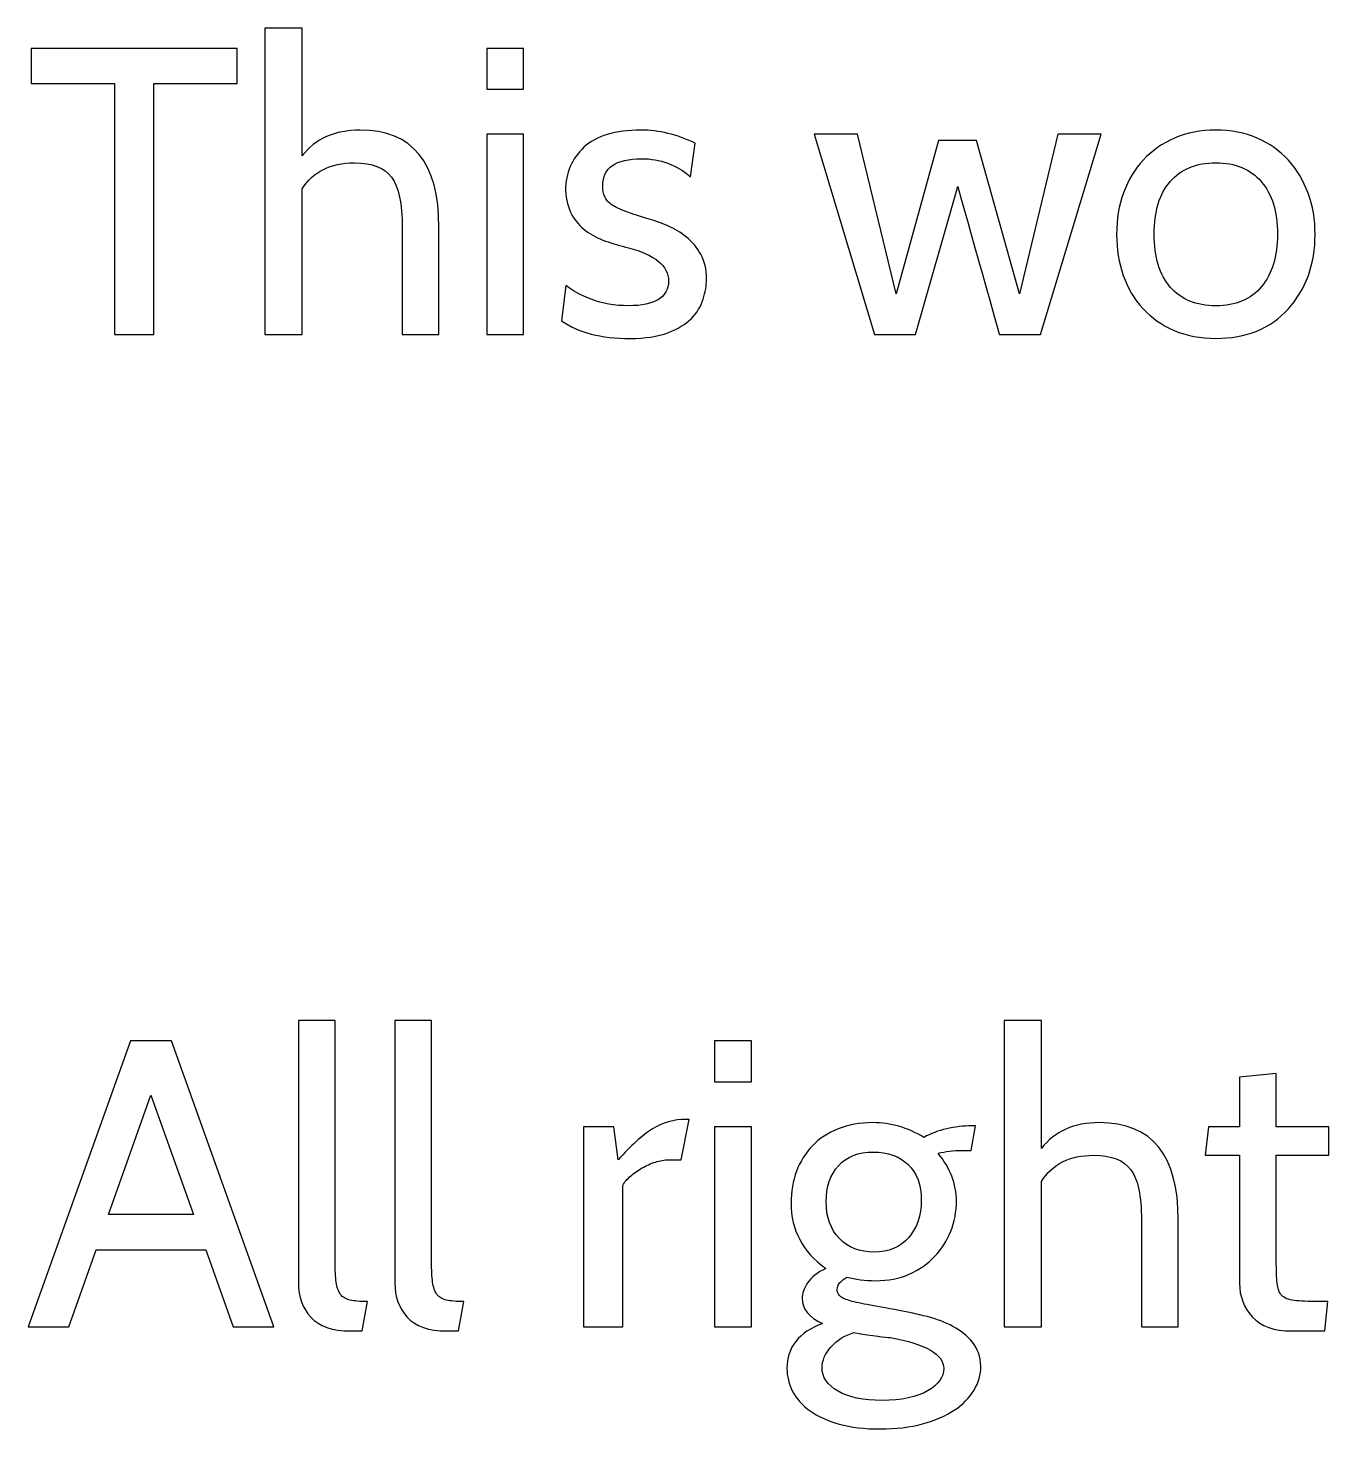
# Model space of a CAD drawing. Header units: centimetres. Extents: x -24 to 24.1, y -20.7 to 0.5.
# Drawn here: x 6.301 to 8.998, y -3.821 to -0.917 of the extents above; entities that cross this region are included whole.
import ezdxf

# ---------------------------------------------------------------- set-up
doc = ezdxf.new("R2010")
doc.units = ezdxf.units.CM
doc.header["$MEASUREMENT"] = 0
doc.layers.add('Layer 1', color=7, linetype='Continuous')

msp = doc.modelspace()

# ---------------------------------------------------------------- linework, layer by layer
at = {"layer": 'Layer 1', "color": 250}
for points, knots in [([(7.15286, -1.55234), (7.15286, -1.55234), (7.07666, -1.55234), (7.07666, -1.55234), (7.07666, -1.55234), (7.07666, -1.55234), (7.07666, -1.33051), (7.07666, -1.33051), (7.07666, -1.33051), (7.07666, -1.28141), (7.06932, -1.24683), (7.05465, -1.2268), (7.05465, -1.2268), (7.03997, -1.20676), (7.01429, -1.19674), (6.9776, -1.19674), (6.9776, -1.19674), (6.92793, -1.19674), (6.89181, -1.2148), (6.86923, -1.25093), (6.86923, -1.25093), (6.86923, -1.25093), (6.86923, -1.55234), (6.86923, -1.55234), (6.86923, -1.55234), (6.86923, -1.55234), (6.79218, -1.55234), (6.79218, -1.55234), (6.79218, -1.55234), (6.79218, -1.55234), (6.79218, -0.91734), (6.79218, -0.91734), (6.79218, -0.91734), (6.79218, -0.91734), (6.86923, -0.91734), (6.86923, -0.91734), (6.86923, -0.91734), (6.86923, -0.91734), (6.86923, -1.18235), (6.86923, -1.18235), (6.86923, -1.18235), (6.89689, -1.14679), (6.93696, -1.129), (6.98945, -1.129), (6.98945, -1.129), (7.09839, -1.129), (7.15286, -1.19617), (7.15286, -1.33051), (7.15286, -1.33051), (7.15286, -1.33051), (7.15286, -1.55234), (7.15286, -1.55234)], [0, 0, 0, 0, 0.0714286, 0.0714286, 0.0714286, 0.0714286, 0.1428571, 0.1428571, 0.1428571, 0.1428572, 0.2142857, 0.2142857, 0.2142857, 0.2142857, 0.2857143, 0.2857143, 0.2857143, 0.2857143, 0.3571429, 0.3571429, 0.3571429, 0.3571429, 0.4285714, 0.4285714, 0.4285714, 0.4285714, 0.5, 0.5, 0.5, 0.5, 0.5714286, 0.5714286, 0.5714286, 0.5714286, 0.6428571, 0.6428571, 0.6428571, 0.6428572, 0.7142857, 0.7142857, 0.7142857, 0.7142857, 0.7857143, 0.7857143, 0.7857143, 0.7857143, 0.8571429, 0.8571429, 0.8571429, 0.8571429, 1, 1, 1, 1]), ([(6.7346, -1.03248), (6.7346, -1.03248), (6.56188, -1.03248), (6.56188, -1.03248), (6.56188, -1.03248), (6.56188, -1.03248), (6.56188, -1.55234), (6.56188, -1.55234), (6.56188, -1.55234), (6.56188, -1.55234), (6.4806, -1.55234), (6.4806, -1.55234), (6.4806, -1.55234), (6.4806, -1.55234), (6.4806, -1.03248), (6.4806, -1.03248), (6.4806, -1.03248), (6.4806, -1.03248), (6.30788, -1.03248), (6.30788, -1.03248), (6.30788, -1.03248), (6.30788, -1.03248), (6.30788, -0.95967), (6.30788, -0.95967), (6.30788, -0.95967), (6.30788, -0.95967), (6.7346, -0.95967), (6.7346, -0.95967), (6.7346, -0.95967), (6.7346, -0.95967), (6.7346, -1.03248), (6.7346, -1.03248)], [0, 0, 0, 0, 0.1111111, 0.1111111, 0.1111111, 0.1111111, 0.2222222, 0.2222222, 0.2222222, 0.2222222, 0.3333333, 0.3333333, 0.3333333, 0.3333333, 0.4444444, 0.4444444, 0.4444444, 0.4444445, 0.5555556, 0.5555556, 0.5555556, 0.5555556, 0.6666667, 0.6666667, 0.6666667, 0.6666667, 0.7777778, 0.7777778, 0.7777778, 0.7777778, 1, 1, 1, 1]), ([(7.32813, -1.04434), (7.32813, -1.04434), (7.25193, -1.04434), (7.25193, -1.04434), (7.25193, -1.04434), (7.25193, -1.04434), (7.25193, -0.95967), (7.25193, -0.95967), (7.25193, -0.95967), (7.25193, -0.95967), (7.32813, -0.95967), (7.32813, -0.95967), (7.32813, -0.95967), (7.32813, -0.95967), (7.32813, -1.04434), (7.32813, -1.04434)], [0, 0, 0, 0, 0.2, 0.2, 0.2, 0.2, 0.4, 0.4, 0.4, 0.4, 0.6, 0.6, 0.6, 0.6, 1, 1, 1, 1]), ([(7.5491, -1.56081), (7.48871, -1.56081), (7.44129, -1.54867), (7.40686, -1.5244), (7.40686, -1.5244), (7.40686, -1.5244), (7.41618, -1.45074), (7.41618, -1.45074), (7.41618, -1.45074), (7.42747, -1.4609), (7.44482, -1.4705), (7.46825, -1.47953), (7.46825, -1.47953), (7.49167, -1.48856), (7.51749, -1.49307), (7.54572, -1.49307), (7.54572, -1.49307), (7.60103, -1.49307), (7.62869, -1.47586), (7.62869, -1.44143), (7.62869, -1.44143), (7.62869, -1.41038), (7.60103, -1.38752), (7.54572, -1.37285), (7.54572, -1.37285), (7.52878, -1.36889), (7.51284, -1.36424), (7.49788, -1.35888), (7.49788, -1.35888), (7.48292, -1.35351), (7.46952, -1.34646), (7.45766, -1.33771), (7.45766, -1.33771), (7.44581, -1.32896), (7.43607, -1.31781), (7.42845, -1.30427), (7.42845, -1.30427), (7.42083, -1.29072), (7.41646, -1.27379), (7.41533, -1.25347), (7.41533, -1.25347), (7.41533, -1.21791), (7.42803, -1.18827), (7.45343, -1.16457), (7.45343, -1.16457), (7.47883, -1.14086), (7.51806, -1.129), (7.57112, -1.129), (7.57112, -1.129), (7.60894, -1.129), (7.64647, -1.13804), (7.68372, -1.1561), (7.68372, -1.1561), (7.68372, -1.1561), (7.67441, -1.22553), (7.67441, -1.22553), (7.67441, -1.22553), (7.64506, -1.20069), (7.61119, -1.18827), (7.57281, -1.18827), (7.57281, -1.18827), (7.51919, -1.18827), (7.49238, -1.20704), (7.49238, -1.24458), (7.49238, -1.24458), (7.49238, -1.25361), (7.49379, -1.26137), (7.49661, -1.26758), (7.49661, -1.26758), (7.49943, -1.27379), (7.50451, -1.27943), (7.51185, -1.28423), (7.51185, -1.28423), (7.51919, -1.28903), (7.52907, -1.29368), (7.54148, -1.29834), (7.54148, -1.29834), (7.5539, -1.30285), (7.56971, -1.30793), (7.5889, -1.31358), (7.5889, -1.31358), (7.60075, -1.31697), (7.61359, -1.32162), (7.62742, -1.32755), (7.62742, -1.32755), (7.64125, -1.33348), (7.65409, -1.34124), (7.66594, -1.35083), (7.66594, -1.35083), (7.6778, -1.36043), (7.68768, -1.37228), (7.69558, -1.38639), (7.69558, -1.38639), (7.70348, -1.4005), (7.70743, -1.41744), (7.70743, -1.43719), (7.70743, -1.43719), (7.70743, -1.45074), (7.70517, -1.46485), (7.70066, -1.47953), (7.70066, -1.47953), (7.69614, -1.4942), (7.68796, -1.50747), (7.6761, -1.51932), (7.6761, -1.51932), (7.66425, -1.53117), (7.64802, -1.54105), (7.62742, -1.54895), (7.62742, -1.54895), (7.60682, -1.55686), (7.58071, -1.56081), (7.5491, -1.56081)], [0, 0, 0, 0, 0.0344828, 0.0344828, 0.0344828, 0.0344828, 0.0689655, 0.0689655, 0.0689655, 0.0689655, 0.1034483, 0.1034483, 0.1034483, 0.1034483, 0.137931, 0.137931, 0.137931, 0.137931, 0.1724138, 0.1724138, 0.1724138, 0.1724138, 0.2068966, 0.2068966, 0.2068966, 0.2068966, 0.2413793, 0.2413793, 0.2413793, 0.2413793, 0.2758621, 0.2758621, 0.2758621, 0.2758621, 0.3103448, 0.3103448, 0.3103448, 0.3103448, 0.3448276, 0.3448276, 0.3448276, 0.3448276, 0.3793103, 0.3793103, 0.3793103, 0.3793104, 0.4137931, 0.4137931, 0.4137931, 0.4137931, 0.4482759, 0.4482759, 0.4482759, 0.4482759, 0.4827586, 0.4827586, 0.4827586, 0.4827586, 0.5172414, 0.5172414, 0.5172414, 0.5172414, 0.5517241, 0.5517241, 0.5517241, 0.5517241, 0.5862069, 0.5862069, 0.5862069, 0.5862069, 0.6206897, 0.6206897, 0.6206897, 0.6206897, 0.6551724, 0.6551724, 0.6551724, 0.6551724, 0.6896552, 0.6896552, 0.6896552, 0.6896552, 0.7241379, 0.7241379, 0.7241379, 0.7241379, 0.7586207, 0.7586207, 0.7586207, 0.7586207, 0.7931034, 0.7931034, 0.7931034, 0.7931035, 0.8275862, 0.8275862, 0.8275862, 0.8275862, 0.862069, 0.862069, 0.862069, 0.862069, 0.8965517, 0.8965517, 0.8965517, 0.8965517, 0.9310345, 0.9310345, 0.9310345, 0.9310345, 1, 1, 1, 1]), ([(8.91308, -1.49985), (8.8764, -1.54049), (8.82644, -1.56081), (8.76322, -1.56081), (8.76322, -1.56081), (8.73105, -1.56081), (8.70226, -1.5553), (8.67686, -1.5443), (8.67686, -1.5443), (8.65146, -1.53329), (8.62987, -1.51819), (8.61209, -1.499), (8.61209, -1.499), (8.59431, -1.47981), (8.58077, -1.45695), (8.57145, -1.43042), (8.57145, -1.43042), (8.56214, -1.40389), (8.55748, -1.37539), (8.55748, -1.34491), (8.55748, -1.34491), (8.55748, -1.31386), (8.56228, -1.28522), (8.57188, -1.25897), (8.57188, -1.25897), (8.58147, -1.23272), (8.59516, -1.21), (8.61294, -1.19081), (8.61294, -1.19081), (8.63072, -1.17162), (8.65231, -1.15652), (8.67771, -1.14552), (8.67771, -1.14552), (8.70311, -1.13451), (8.73162, -1.129), (8.76322, -1.129), (8.76322, -1.129), (8.79483, -1.129), (8.82334, -1.13451), (8.84874, -1.14552), (8.84874, -1.14552), (8.87414, -1.15652), (8.89573, -1.17176), (8.91351, -1.19124), (8.91351, -1.19124), (8.93129, -1.21071), (8.94498, -1.23357), (8.95457, -1.25982), (8.95457, -1.25982), (8.96417, -1.28606), (8.96897, -1.31443), (8.96897, -1.34491), (8.96897, -1.34491), (8.96897, -1.40699), (8.95034, -1.45864), (8.91308, -1.49985)], [0, 0, 0, 0, 0.0666667, 0.0666667, 0.0666667, 0.0666667, 0.1333333, 0.1333333, 0.1333333, 0.1333333, 0.2, 0.2, 0.2, 0.2, 0.2666667, 0.2666667, 0.2666667, 0.2666667, 0.3333333, 0.3333333, 0.3333333, 0.3333333, 0.4, 0.4, 0.4, 0.4, 0.4666667, 0.4666667, 0.4666667, 0.4666667, 0.5333333, 0.5333333, 0.5333333, 0.5333333, 0.6, 0.6, 0.6, 0.6, 0.6666667, 0.6666667, 0.6666667, 0.6666667, 0.7333333, 0.7333333, 0.7333333, 0.7333333, 0.8, 0.8, 0.8, 0.8, 0.8666667, 0.8666667, 0.8666667, 0.8666667, 1, 1, 1, 1]), ([(7.32813, -1.55234), (7.32813, -1.55234), (7.25193, -1.55234), (7.25193, -1.55234), (7.25193, -1.55234), (7.25193, -1.55234), (7.25193, -1.13747), (7.25193, -1.13747), (7.25193, -1.13747), (7.25193, -1.13747), (7.32813, -1.13747), (7.32813, -1.13747), (7.32813, -1.13747), (7.32813, -1.13747), (7.32813, -1.55234), (7.32813, -1.55234)], [0, 0, 0, 0, 0.2, 0.2, 0.2, 0.2, 0.4, 0.4, 0.4, 0.4, 0.6, 0.6, 0.6, 0.6, 1, 1, 1, 1]), ([(8.52531, -1.13747), (8.52531, -1.13747), (8.40001, -1.55234), (8.40001, -1.55234), (8.40001, -1.55234), (8.40001, -1.55234), (8.31449, -1.55234), (8.31449, -1.55234), (8.31449, -1.55234), (8.31449, -1.55234), (8.22813, -1.24585), (8.22813, -1.24585), (8.22813, -1.24585), (8.22813, -1.24585), (8.14092, -1.55234), (8.14092, -1.55234), (8.14092, -1.55234), (8.14092, -1.55234), (8.05541, -1.55234), (8.05541, -1.55234), (8.05541, -1.55234), (8.05541, -1.55234), (7.93095, -1.13747), (7.93095, -1.13747), (7.93095, -1.13747), (7.93095, -1.13747), (8.0207, -1.13747), (8.0207, -1.13747), (8.0207, -1.13747), (8.0207, -1.13747), (8.10028, -1.46852), (8.10028, -1.46852), (8.10028, -1.46852), (8.10028, -1.46852), (8.18834, -1.15017), (8.18834, -1.15017), (8.18834, -1.15017), (8.18834, -1.15017), (8.26708, -1.15017), (8.26708, -1.15017), (8.26708, -1.15017), (8.26708, -1.15017), (8.35598, -1.46852), (8.35598, -1.46852), (8.35598, -1.46852), (8.35598, -1.46852), (8.43557, -1.13747), (8.43557, -1.13747), (8.43557, -1.13747), (8.43557, -1.13747), (8.52531, -1.13747), (8.52531, -1.13747)], [0, 0, 0, 0, 0.0714286, 0.0714286, 0.0714286, 0.0714286, 0.1428571, 0.1428571, 0.1428571, 0.1428572, 0.2142857, 0.2142857, 0.2142857, 0.2142857, 0.2857143, 0.2857143, 0.2857143, 0.2857143, 0.3571429, 0.3571429, 0.3571429, 0.3571429, 0.4285714, 0.4285714, 0.4285714, 0.4285714, 0.5, 0.5, 0.5, 0.5, 0.5714286, 0.5714286, 0.5714286, 0.5714286, 0.6428571, 0.6428571, 0.6428571, 0.6428572, 0.7142857, 0.7142857, 0.7142857, 0.7142857, 0.7857143, 0.7857143, 0.7857143, 0.7857143, 0.8571429, 0.8571429, 0.8571429, 0.8571429, 1, 1, 1, 1]), ([(8.8572, -1.23569), (8.83519, -1.20972), (8.80386, -1.19674), (8.76322, -1.19674), (8.76322, -1.19674), (8.72258, -1.19674), (8.69112, -1.20958), (8.66882, -1.23526), (8.66882, -1.23526), (8.64652, -1.26094), (8.63538, -1.29749), (8.63538, -1.34491), (8.63538, -1.34491), (8.63538, -1.39232), (8.64652, -1.42887), (8.66882, -1.45455), (8.66882, -1.45455), (8.69112, -1.48023), (8.72258, -1.49307), (8.76322, -1.49307), (8.76322, -1.49307), (8.80443, -1.49307), (8.83604, -1.47981), (8.85805, -1.45328), (8.85805, -1.45328), (8.88006, -1.42675), (8.89107, -1.39063), (8.89107, -1.34491), (8.89107, -1.34491), (8.89107, -1.29806), (8.87978, -1.26165), (8.8572, -1.23569)], [0, 0, 0, 0, 0.1111111, 0.1111111, 0.1111111, 0.1111111, 0.2222222, 0.2222222, 0.2222222, 0.2222222, 0.3333333, 0.3333333, 0.3333333, 0.3333333, 0.4444444, 0.4444444, 0.4444444, 0.4444445, 0.5555556, 0.5555556, 0.5555556, 0.5555556, 0.6666667, 0.6666667, 0.6666667, 0.6666667, 0.7777778, 0.7777778, 0.7777778, 0.7777778, 1, 1, 1, 1]), ([(7.00469, -3.55727), (7.00469, -3.55727), (6.99368, -3.61823), (6.99368, -3.61823), (6.99368, -3.61823), (6.99368, -3.61823), (6.96913, -3.61823), (6.96913, -3.61823), (6.96913, -3.61823), (6.93187, -3.61823), (6.90464, -3.60877), (6.88742, -3.58986), (6.88742, -3.58986), (6.87021, -3.57095), (6.8616, -3.54711), (6.8616, -3.51832), (6.8616, -3.51832), (6.8616, -3.51832), (6.8616, -2.97476), (6.8616, -2.97476), (6.8616, -2.97476), (6.8616, -2.97476), (6.9378, -2.97476), (6.9378, -2.97476), (6.9378, -2.97476), (6.9378, -2.97476), (6.9378, -3.47429), (6.9378, -3.47429), (6.9378, -3.47429), (6.9378, -3.49179), (6.93851, -3.50604), (6.93992, -3.51705), (6.93992, -3.51705), (6.94133, -3.52806), (6.94429, -3.53652), (6.94881, -3.54245), (6.94881, -3.54245), (6.95332, -3.54838), (6.95996, -3.55233), (6.9687, -3.5543), (6.9687, -3.5543), (6.97745, -3.55628), (6.98945, -3.55727), (7.00469, -3.55727)], [0, 0, 0, 0, 0.0833333, 0.0833333, 0.0833333, 0.0833333, 0.1666667, 0.1666667, 0.1666667, 0.1666667, 0.25, 0.25, 0.25, 0.25, 0.3333333, 0.3333333, 0.3333333, 0.3333333, 0.4166667, 0.4166667, 0.4166667, 0.4166667, 0.5, 0.5, 0.5, 0.5, 0.5833333, 0.5833333, 0.5833333, 0.5833333, 0.6666667, 0.6666667, 0.6666667, 0.6666667, 0.75, 0.75, 0.75, 0.75, 0.8333333, 0.8333333, 0.8333333, 0.8333333, 1, 1, 1, 1]), ([(7.2045, -3.55727), (7.2045, -3.55727), (7.19349, -3.61823), (7.19349, -3.61823), (7.19349, -3.61823), (7.19349, -3.61823), (7.16894, -3.61823), (7.16894, -3.61823), (7.16894, -3.61823), (7.13168, -3.61823), (7.10445, -3.60877), (7.08723, -3.58986), (7.08723, -3.58986), (7.07002, -3.57095), (7.06141, -3.54711), (7.06141, -3.51832), (7.06141, -3.51832), (7.06141, -3.51832), (7.06141, -2.97476), (7.06141, -2.97476), (7.06141, -2.97476), (7.06141, -2.97476), (7.13761, -2.97476), (7.13761, -2.97476), (7.13761, -2.97476), (7.13761, -2.97476), (7.13761, -3.47429), (7.13761, -3.47429), (7.13761, -3.47429), (7.13761, -3.49179), (7.13832, -3.50604), (7.13973, -3.51705), (7.13973, -3.51705), (7.14114, -3.52806), (7.1441, -3.53652), (7.14862, -3.54245), (7.14862, -3.54245), (7.15313, -3.54838), (7.15977, -3.55233), (7.16851, -3.5543), (7.16851, -3.5543), (7.17726, -3.55628), (7.18926, -3.55727), (7.2045, -3.55727)], [0, 0, 0, 0, 0.0833333, 0.0833333, 0.0833333, 0.0833333, 0.1666667, 0.1666667, 0.1666667, 0.1666667, 0.25, 0.25, 0.25, 0.25, 0.3333333, 0.3333333, 0.3333333, 0.3333333, 0.4166667, 0.4166667, 0.4166667, 0.4166667, 0.5, 0.5, 0.5, 0.5, 0.5833333, 0.5833333, 0.5833333, 0.5833333, 0.6666667, 0.6666667, 0.6666667, 0.6666667, 0.75, 0.75, 0.75, 0.75, 0.8333333, 0.8333333, 0.8333333, 0.8333333, 1, 1, 1, 1]), ([(8.68531, -3.60976), (8.68531, -3.60976), (8.60911, -3.60976), (8.60911, -3.60976), (8.60911, -3.60976), (8.60911, -3.60976), (8.60911, -3.38793), (8.60911, -3.38793), (8.60911, -3.38793), (8.60911, -3.33883), (8.60177, -3.30425), (8.5871, -3.28422), (8.5871, -3.28422), (8.57242, -3.26418), (8.54674, -3.25416), (8.51005, -3.25416), (8.51005, -3.25416), (8.46038, -3.25416), (8.42426, -3.27222), (8.40168, -3.30835), (8.40168, -3.30835), (8.40168, -3.30835), (8.40168, -3.60976), (8.40168, -3.60976), (8.40168, -3.60976), (8.40168, -3.60976), (8.32463, -3.60976), (8.32463, -3.60976), (8.32463, -3.60976), (8.32463, -3.60976), (8.32463, -2.97476), (8.32463, -2.97476), (8.32463, -2.97476), (8.32463, -2.97476), (8.40168, -2.97476), (8.40168, -2.97476), (8.40168, -2.97476), (8.40168, -2.97476), (8.40168, -3.23977), (8.40168, -3.23977), (8.40168, -3.23977), (8.42934, -3.20421), (8.46941, -3.18642), (8.5219, -3.18642), (8.5219, -3.18642), (8.63084, -3.18642), (8.68531, -3.25359), (8.68531, -3.38793), (8.68531, -3.38793), (8.68531, -3.38793), (8.68531, -3.60976), (8.68531, -3.60976)], [0, 0, 0, 0, 0.0714286, 0.0714286, 0.0714286, 0.0714286, 0.1428571, 0.1428571, 0.1428571, 0.1428572, 0.2142857, 0.2142857, 0.2142857, 0.2142857, 0.2857143, 0.2857143, 0.2857143, 0.2857143, 0.3571429, 0.3571429, 0.3571429, 0.3571429, 0.4285714, 0.4285714, 0.4285714, 0.4285714, 0.5, 0.5, 0.5, 0.5, 0.5714286, 0.5714286, 0.5714286, 0.5714286, 0.6428571, 0.6428571, 0.6428571, 0.6428572, 0.7142857, 0.7142857, 0.7142857, 0.7142857, 0.7857143, 0.7857143, 0.7857143, 0.7857143, 0.8571429, 0.8571429, 0.8571429, 0.8571429, 1, 1, 1, 1]), ([(6.8108, -3.60976), (6.8108, -3.60976), (6.72614, -3.60976), (6.72614, -3.60976), (6.72614, -3.60976), (6.72614, -3.60976), (6.66941, -3.44974), (6.66941, -3.44974), (6.66941, -3.44974), (6.66941, -3.44974), (6.4425, -3.44974), (6.4425, -3.44974), (6.4425, -3.44974), (6.4425, -3.44974), (6.38577, -3.60976), (6.38577, -3.60976), (6.38577, -3.60976), (6.38577, -3.60976), (6.30111, -3.60976), (6.30111, -3.60976), (6.30111, -3.60976), (6.30111, -3.60976), (6.51362, -3.01709), (6.51362, -3.01709), (6.51362, -3.01709), (6.51362, -3.01709), (6.59829, -3.01709), (6.59829, -3.01709), (6.59829, -3.01709), (6.59829, -3.01709), (6.8108, -3.60976), (6.8108, -3.60976)], [0, 0, 0, 0, 0.1111111, 0.1111111, 0.1111111, 0.1111111, 0.2222222, 0.2222222, 0.2222222, 0.2222222, 0.3333333, 0.3333333, 0.3333333, 0.3333333, 0.4444444, 0.4444444, 0.4444444, 0.4444445, 0.5555556, 0.5555556, 0.5555556, 0.5555556, 0.6666667, 0.6666667, 0.6666667, 0.6666667, 0.7777778, 0.7777778, 0.7777778, 0.7777778, 1, 1, 1, 1]), ([(7.80055, -3.10176), (7.80055, -3.10176), (7.72435, -3.10176), (7.72435, -3.10176), (7.72435, -3.10176), (7.72435, -3.10176), (7.72435, -3.01709), (7.72435, -3.01709), (7.72435, -3.01709), (7.72435, -3.01709), (7.80055, -3.01709), (7.80055, -3.01709), (7.80055, -3.01709), (7.80055, -3.01709), (7.80055, -3.10176), (7.80055, -3.10176)], [0, 0, 0, 0, 0.2, 0.2, 0.2, 0.2, 0.4, 0.4, 0.4, 0.4, 0.6, 0.6, 0.6, 0.6, 1, 1, 1, 1]), ([(8.99519, -3.55727), (8.99519, -3.55727), (8.98926, -3.61823), (8.98926, -3.61823), (8.98926, -3.61823), (8.98926, -3.61823), (8.92068, -3.61823), (8.92068, -3.61823), (8.92068, -3.61823), (8.884, -3.61823), (8.85676, -3.60863), (8.83898, -3.58944), (8.83898, -3.58944), (8.8212, -3.57025), (8.81231, -3.54682), (8.81231, -3.51917), (8.81231, -3.51917), (8.81231, -3.51917), (8.81231, -3.25416), (8.81231, -3.25416), (8.81231, -3.25416), (8.81231, -3.25416), (8.74119, -3.25416), (8.74119, -3.25416), (8.74119, -3.25416), (8.74119, -3.25416), (8.74796, -3.19489), (8.74796, -3.19489), (8.74796, -3.19489), (8.74796, -3.19489), (8.81231, -3.19489), (8.81231, -3.19489), (8.81231, -3.19489), (8.81231, -3.19489), (8.81231, -3.09244), (8.81231, -3.09244), (8.81231, -3.09244), (8.81231, -3.09244), (8.88851, -3.08482), (8.88851, -3.08482), (8.88851, -3.08482), (8.88851, -3.08482), (8.88851, -3.19489), (8.88851, -3.19489), (8.88851, -3.19489), (8.88851, -3.19489), (8.99773, -3.19489), (8.99773, -3.19489), (8.99773, -3.19489), (8.99773, -3.19489), (8.99773, -3.25416), (8.99773, -3.25416), (8.99773, -3.25416), (8.99773, -3.25416), (8.88851, -3.25416), (8.88851, -3.25416), (8.88851, -3.25416), (8.88851, -3.25416), (8.88851, -3.4726), (8.88851, -3.4726), (8.88851, -3.4726), (8.88851, -3.49236), (8.88908, -3.50788), (8.8902, -3.51917), (8.8902, -3.51917), (8.89133, -3.53046), (8.89458, -3.53892), (8.89994, -3.54457), (8.89994, -3.54457), (8.9053, -3.55021), (8.91391, -3.55374), (8.92576, -3.55515), (8.92576, -3.55515), (8.93762, -3.55656), (8.95427, -3.55727), (8.97572, -3.55727), (8.97572, -3.55727), (8.97572, -3.55727), (8.99519, -3.55727), (8.99519, -3.55727)], [0, 0, 0, 0, 0.047619, 0.047619, 0.047619, 0.0476191, 0.0952381, 0.0952381, 0.0952381, 0.0952381, 0.1428571, 0.1428571, 0.1428571, 0.1428572, 0.1904762, 0.1904762, 0.1904762, 0.1904762, 0.2380952, 0.2380952, 0.2380952, 0.2380952, 0.2857143, 0.2857143, 0.2857143, 0.2857143, 0.3333333, 0.3333333, 0.3333333, 0.3333333, 0.3809524, 0.3809524, 0.3809524, 0.3809524, 0.4285714, 0.4285714, 0.4285714, 0.4285714, 0.4761905, 0.4761905, 0.4761905, 0.4761905, 0.5238095, 0.5238095, 0.5238095, 0.5238095, 0.5714286, 0.5714286, 0.5714286, 0.5714286, 0.6190476, 0.6190476, 0.6190476, 0.6190476, 0.6666667, 0.6666667, 0.6666667, 0.6666667, 0.7142857, 0.7142857, 0.7142857, 0.7142857, 0.7619048, 0.7619048, 0.7619048, 0.7619048, 0.8095238, 0.8095238, 0.8095238, 0.8095238, 0.8571429, 0.8571429, 0.8571429, 0.8571429, 0.9047619, 0.9047619, 0.9047619, 0.9047619, 1, 1, 1, 1]), ([(6.64401, -3.37693), (6.64401, -3.37693), (6.55595, -3.1297), (6.55595, -3.1297), (6.55595, -3.1297), (6.55595, -3.1297), (6.4679, -3.37693), (6.4679, -3.37693), (6.4679, -3.37693), (6.4679, -3.37693), (6.64401, -3.37693), (6.64401, -3.37693)], [0, 0, 0, 0, 0.25, 0.25, 0.25, 0.25, 0.5, 0.5, 0.5, 0.5, 1, 1, 1, 1]), ([(7.67185, -3.17965), (7.67185, -3.17965), (7.65492, -3.26347), (7.65492, -3.26347), (7.65492, -3.26347), (7.65492, -3.26347), (7.62867, -3.26347), (7.62867, -3.26347), (7.62867, -3.26347), (7.62021, -3.26347), (7.61118, -3.26502), (7.60158, -3.26813), (7.60158, -3.26813), (7.59199, -3.27123), (7.58281, -3.27533), (7.57406, -3.28041), (7.57406, -3.28041), (7.56532, -3.28549), (7.55727, -3.29113), (7.54993, -3.29734), (7.54993, -3.29734), (7.5426, -3.30355), (7.53723, -3.31004), (7.53385, -3.31681), (7.53385, -3.31681), (7.53385, -3.31681), (7.53385, -3.60976), (7.53385, -3.60976), (7.53385, -3.60976), (7.53385, -3.60976), (7.45257, -3.60976), (7.45257, -3.60976), (7.45257, -3.60976), (7.45257, -3.60976), (7.45257, -3.19489), (7.45257, -3.19489), (7.45257, -3.19489), (7.45257, -3.19489), (7.51522, -3.19489), (7.51522, -3.19489), (7.51522, -3.19489), (7.51522, -3.19489), (7.52453, -3.26347), (7.52453, -3.26347), (7.52453, -3.26347), (7.5505, -3.23412), (7.57406, -3.21281), (7.59523, -3.19955), (7.59523, -3.19955), (7.6164, -3.18628), (7.63968, -3.17965), (7.66508, -3.17965), (7.66508, -3.17965), (7.66508, -3.17965), (7.67185, -3.17965), (7.67185, -3.17965)], [0, 0, 0, 0, 0.0666667, 0.0666667, 0.0666667, 0.0666667, 0.1333333, 0.1333333, 0.1333333, 0.1333333, 0.2, 0.2, 0.2, 0.2, 0.2666667, 0.2666667, 0.2666667, 0.2666667, 0.3333333, 0.3333333, 0.3333333, 0.3333333, 0.4, 0.4, 0.4, 0.4, 0.4666667, 0.4666667, 0.4666667, 0.4666667, 0.5333333, 0.5333333, 0.5333333, 0.5333333, 0.6, 0.6, 0.6, 0.6, 0.6666667, 0.6666667, 0.6666667, 0.6666667, 0.7333333, 0.7333333, 0.7333333, 0.7333333, 0.8, 0.8, 0.8, 0.8, 0.8666667, 0.8666667, 0.8666667, 0.8666667, 1, 1, 1, 1]), ([(8.06809, -3.82143), (8.03535, -3.82143), (8.00685, -3.81804), (7.98258, -3.81127), (7.98258, -3.81127), (7.95831, -3.80449), (7.93813, -3.79532), (7.92204, -3.78375), (7.92204, -3.78375), (7.90595, -3.77218), (7.89396, -3.75877), (7.88606, -3.74353), (7.88606, -3.74353), (7.87815, -3.72829), (7.8742, -3.71249), (7.8742, -3.69612), (7.8742, -3.69612), (7.8742, -3.65209), (7.89876, -3.62105), (7.94786, -3.60299), (7.94786, -3.60299), (7.91964, -3.58944), (7.90553, -3.57194), (7.90553, -3.55049), (7.90553, -3.55049), (7.90553, -3.5409), (7.90934, -3.53031), (7.91696, -3.51874), (7.91696, -3.51874), (7.92458, -3.50717), (7.93714, -3.49715), (7.95464, -3.48869), (7.95464, -3.48869), (7.90666, -3.45425), (7.88267, -3.4091), (7.88267, -3.35322), (7.88267, -3.35322), (7.88267, -3.32951), (7.88648, -3.3075), (7.8941, -3.28718), (7.8941, -3.28718), (7.90172, -3.26686), (7.91273, -3.24922), (7.92712, -3.23426), (7.92712, -3.23426), (7.94151, -3.2193), (7.95929, -3.20759), (7.98046, -3.19913), (7.98046, -3.19913), (8.00163, -3.19066), (8.02548, -3.18642), (8.052, -3.18642), (8.052, -3.18642), (8.08926, -3.18642), (8.12454, -3.19659), (8.15784, -3.21691), (8.15784, -3.21691), (8.18719, -3.2011), (8.22077, -3.1932), (8.25859, -3.1932), (8.25859, -3.1932), (8.25859, -3.1932), (8.26536, -3.1932), (8.26536, -3.1932), (8.26536, -3.1932), (8.26536, -3.1932), (8.25605, -3.244), (8.25605, -3.244), (8.25605, -3.244), (8.25605, -3.244), (8.23658, -3.244), (8.23658, -3.244), (8.23658, -3.244), (8.21908, -3.244), (8.20271, -3.24597), (8.18747, -3.24993), (8.18747, -3.24993), (8.21287, -3.28041), (8.22557, -3.31343), (8.22557, -3.34899), (8.22557, -3.34899), (8.22557, -3.371), (8.22162, -3.39188), (8.21372, -3.41164), (8.21372, -3.41164), (8.20582, -3.43139), (8.19467, -3.44889), (8.18027, -3.46413), (8.18027, -3.46413), (8.16588, -3.47937), (8.14838, -3.49151), (8.12778, -3.50054), (8.12778, -3.50054), (8.10718, -3.50957), (8.0839, -3.51409), (8.05793, -3.51409), (8.05793, -3.51409), (8.03592, -3.51409), (8.01616, -3.51155), (7.99866, -3.50647), (7.99866, -3.50647), (7.98512, -3.51437), (7.97834, -3.52284), (7.97834, -3.53187), (7.97834, -3.53187), (7.97834, -3.53695), (7.9799, -3.54132), (7.983, -3.54499), (7.983, -3.54499), (7.9861, -3.54866), (7.99231, -3.5519), (8.00163, -3.55473), (8.00163, -3.55473), (8.01094, -3.55755), (8.02392, -3.56051), (8.04057, -3.56362), (8.04057, -3.56362), (8.05723, -3.56672), (8.07938, -3.57081), (8.10704, -3.57589), (8.10704, -3.57589), (8.12566, -3.57928), (8.14486, -3.58351), (8.16461, -3.58859), (8.16461, -3.58859), (8.18437, -3.59367), (8.20229, -3.60045), (8.21837, -3.60891), (8.21837, -3.60891), (8.23446, -3.61738), (8.24787, -3.62825), (8.25859, -3.64151), (8.25859, -3.64151), (8.26932, -3.65477), (8.27524, -3.67128), (8.27637, -3.69104), (8.27637, -3.69104), (8.27637, -3.70854), (8.27157, -3.72519), (8.26198, -3.74099), (8.26198, -3.74099), (8.25238, -3.7568), (8.23869, -3.77063), (8.22091, -3.78248), (8.22091, -3.78248), (8.20313, -3.79433), (8.18126, -3.80379), (8.1553, -3.81084), (8.1553, -3.81084), (8.12933, -3.8179), (8.10026, -3.82143), (8.06809, -3.82143)], [0, 0, 0, 0, 0.025641, 0.025641, 0.025641, 0.025641, 0.0512821, 0.0512821, 0.0512821, 0.0512821, 0.0769231, 0.0769231, 0.0769231, 0.0769231, 0.1025641, 0.1025641, 0.1025641, 0.1025641, 0.1282051, 0.1282051, 0.1282051, 0.1282051, 0.1538462, 0.1538462, 0.1538462, 0.1538462, 0.1794872, 0.1794872, 0.1794872, 0.1794872, 0.2051282, 0.2051282, 0.2051282, 0.2051282, 0.2307692, 0.2307692, 0.2307692, 0.2307692, 0.2564103, 0.2564103, 0.2564103, 0.2564103, 0.2820513, 0.2820513, 0.2820513, 0.2820513, 0.3076923, 0.3076923, 0.3076923, 0.3076923, 0.3333333, 0.3333333, 0.3333333, 0.3333333, 0.3589744, 0.3589744, 0.3589744, 0.3589744, 0.3846154, 0.3846154, 0.3846154, 0.3846154, 0.4102564, 0.4102564, 0.4102564, 0.4102564, 0.4358974, 0.4358974, 0.4358974, 0.4358974, 0.4615385, 0.4615385, 0.4615385, 0.4615385, 0.4871795, 0.4871795, 0.4871795, 0.4871795, 0.5128205, 0.5128205, 0.5128205, 0.5128205, 0.5384615, 0.5384615, 0.5384615, 0.5384615, 0.5641026, 0.5641026, 0.5641026, 0.5641026, 0.5897436, 0.5897436, 0.5897436, 0.5897436, 0.6153846, 0.6153846, 0.6153846, 0.6153846, 0.6410256, 0.6410256, 0.6410256, 0.6410257, 0.6666667, 0.6666667, 0.6666667, 0.6666667, 0.6923077, 0.6923077, 0.6923077, 0.6923077, 0.7179487, 0.7179487, 0.7179487, 0.7179487, 0.7435897, 0.7435897, 0.7435897, 0.7435898, 0.7692308, 0.7692308, 0.7692308, 0.7692308, 0.7948718, 0.7948718, 0.7948718, 0.7948718, 0.8205128, 0.8205128, 0.8205128, 0.8205128, 0.8461538, 0.8461538, 0.8461538, 0.8461539, 0.8717949, 0.8717949, 0.8717949, 0.8717949, 0.8974359, 0.8974359, 0.8974359, 0.8974359, 0.9230769, 0.9230769, 0.9230769, 0.9230769, 0.9487179, 0.9487179, 0.9487179, 0.948718, 1, 1, 1, 1]), ([(7.80055, -3.60976), (7.80055, -3.60976), (7.72435, -3.60976), (7.72435, -3.60976), (7.72435, -3.60976), (7.72435, -3.60976), (7.72435, -3.19489), (7.72435, -3.19489), (7.72435, -3.19489), (7.72435, -3.19489), (7.80055, -3.19489), (7.80055, -3.19489), (7.80055, -3.19489), (7.80055, -3.19489), (7.80055, -3.60976), (7.80055, -3.60976)], [0, 0, 0, 0, 0.2, 0.2, 0.2, 0.2, 0.4, 0.4, 0.4, 0.4, 0.6, 0.6, 0.6, 0.6, 1, 1, 1, 1]), ([(8.05285, -3.24739), (8.02181, -3.24739), (7.99782, -3.25684), (7.98088, -3.27561), (7.98088, -3.27561), (7.96395, -3.29452), (7.95548, -3.31935), (7.95548, -3.35026), (7.95548, -3.35026), (7.95548, -3.38229), (7.96466, -3.40769), (7.983, -3.4266), (7.983, -3.4266), (8.00135, -3.44536), (8.02519, -3.45482), (8.05454, -3.45482), (8.05454, -3.45482), (8.08502, -3.45482), (8.10901, -3.44466), (8.12651, -3.42448), (8.12651, -3.42448), (8.14401, -3.40416), (8.15276, -3.37862), (8.15276, -3.34772), (8.15276, -3.34772), (8.15276, -3.31568), (8.14373, -3.29099), (8.12566, -3.27349), (8.12566, -3.27349), (8.1076, -3.25613), (8.08333, -3.24739), (8.05285, -3.24739)], [0, 0, 0, 0, 0.1111111, 0.1111111, 0.1111111, 0.1111111, 0.2222222, 0.2222222, 0.2222222, 0.2222222, 0.3333333, 0.3333333, 0.3333333, 0.3333333, 0.4444444, 0.4444444, 0.4444444, 0.4444445, 0.5555556, 0.5555556, 0.5555556, 0.5555556, 0.6666667, 0.6666667, 0.6666667, 0.6666667, 0.7777778, 0.7777778, 0.7777778, 0.7777778, 1, 1, 1, 1]), ([(8.08841, -3.63177), (8.07882, -3.63177), (8.0537, -3.62839), (8.01306, -3.62161), (8.01306, -3.62161), (7.99387, -3.62726), (7.97806, -3.63714), (7.96564, -3.65125), (7.96564, -3.65125), (7.95323, -3.66536), (7.94702, -3.67975), (7.94702, -3.69443), (7.94702, -3.69443), (7.94702, -3.71418), (7.95802, -3.73041), (7.98004, -3.74311), (7.98004, -3.74311), (8.00205, -3.75581), (8.03253, -3.76216), (8.07148, -3.76216), (8.07148, -3.76216), (8.11212, -3.76216), (8.14359, -3.75553), (8.16588, -3.74226), (8.16588, -3.74226), (8.18818, -3.729), (8.19932, -3.71362), (8.19932, -3.69612), (8.19932, -3.69612), (8.19932, -3.66677), (8.16235, -3.64532), (8.08841, -3.63177)], [0, 0, 0, 0, 0.1111111, 0.1111111, 0.1111111, 0.1111111, 0.2222222, 0.2222222, 0.2222222, 0.2222222, 0.3333333, 0.3333333, 0.3333333, 0.3333333, 0.4444444, 0.4444444, 0.4444444, 0.4444445, 0.5555556, 0.5555556, 0.5555556, 0.5555556, 0.6666667, 0.6666667, 0.6666667, 0.6666667, 0.7777778, 0.7777778, 0.7777778, 0.7777778, 1, 1, 1, 1])]:
    msp.add_open_spline(points, degree=3, knots=knots, dxfattribs=at)

doc.saveas('drawing.dxf')
